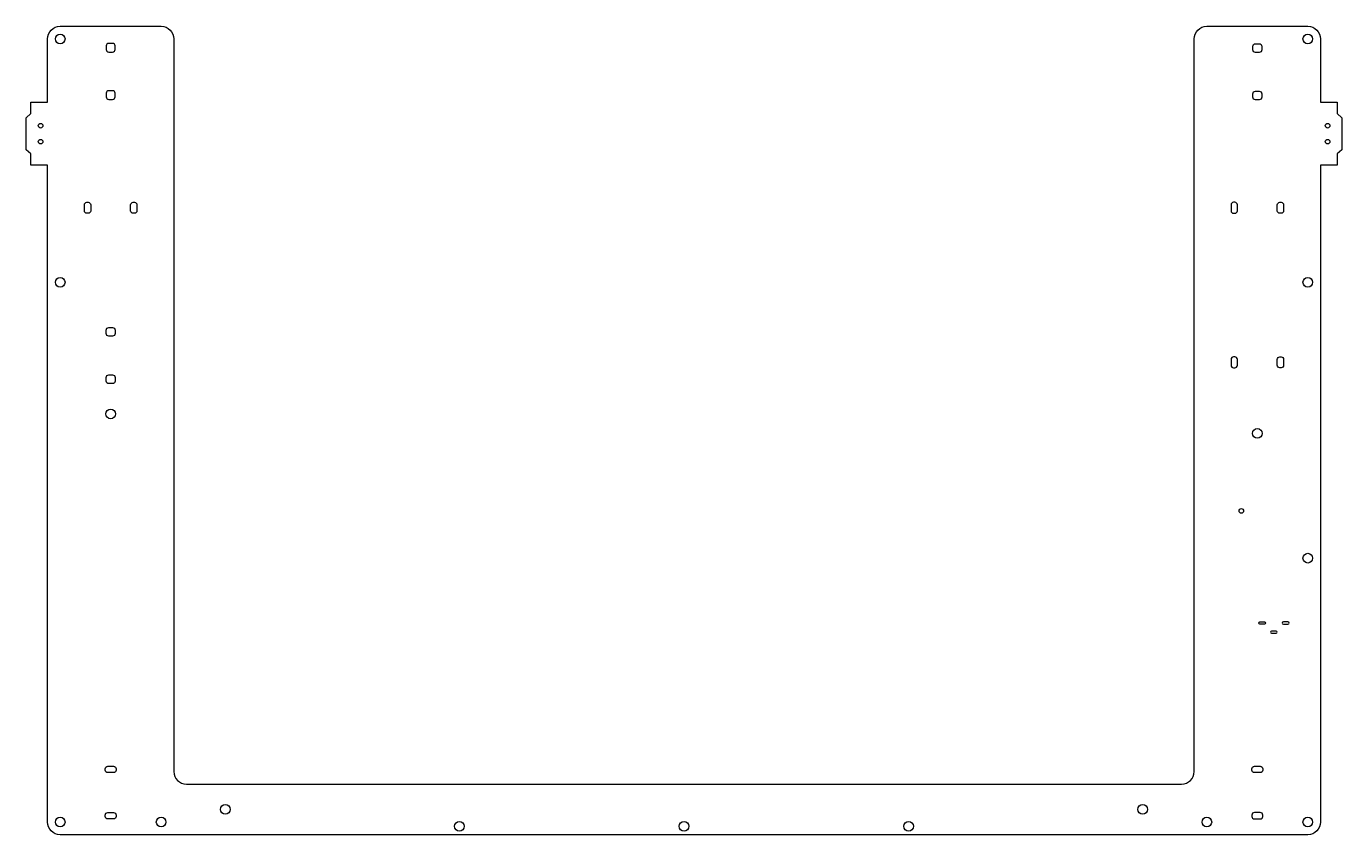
# Model space of a CAD drawing. Header units: millimetres. Extents: x 0 to 313, y 0 to 192.
import ezdxf

# ---------------------------------------------------------------- set-up
doc = ezdxf.new("R2010")
doc.units = ezdxf.units.MM
doc.layers.get('0').update_dxf_attribs({"linetype": 'CONTINUOUS'})

msp = doc.modelspace()

# ---------------------------------------------------------------- linework, layer by layer
for points in [[(307.584, 159), (307.584, 58.5388), (307.584, 47.5388), (307.584, 3, -0.41421356), (304.584, 0), (280.584, 0), (265.317, 0), (47.317, 0), (32.05, 0), (8.05, 0, -0.41421356), (5.05, 3), (5.05, 159), (1.05, 159), (1.05, 161.7), (0, 162.7), (0, 170.3), (1.05, 171.3), (1.05, 174), (5.05, 174), (5.05, 189, -0.41421356), (8.05, 192), (32.05, 192, -0.41421356), (35.05, 189), (35.05, 15, 0.41421356), (38.05, 12), (47.367, 12), (265.317, 12), (274.584, 12, 0.41421356), (277.584, 15), (277.584, 189, -0.41421356), (280.584, 192), (304.584, 192, -0.41421356), (307.584, 189), (307.584, 174), (311.584, 174), (311.584, 171.3), (312.634, 170.3), (312.634, 162.7), (311.584, 161.7), (311.584, 159)], [(18.975, 186.501, 0.41421356), (19.575, 185.901), (20.525, 185.901, 0.41421356), (21.125, 186.501), (21.125, 187.351, 0.41421356), (20.525, 187.951), (19.575, 187.951, 0.41421356), (18.975, 187.351)], [(293.659, 187.25), (293.659, 186.4, -0.41421356), (293.059, 185.8), (292.109, 185.8, -0.41421356), (291.509, 186.4), (291.509, 187.25, -0.41421356), (292.109, 187.85), (293.059, 187.85, -0.41421356)], [(18.975, 175.251, 0.41421356), (19.575, 174.651), (20.525, 174.651, 0.41421356), (21.125, 175.251), (21.125, 176.101, 0.41421356), (20.525, 176.701), (19.575, 176.701, 0.41421356), (18.975, 176.101)], [(293.059, 174.55), (292.109, 174.55, -0.41421356), (291.509, 175.15), (291.509, 176, -0.41421356), (292.109, 176.6), (293.059, 176.6, -0.41421356), (293.659, 176), (293.659, 175.15, -0.41421356)], [(14.7, 147.601), (14.4, 147.601, -0.41421356), (13.8, 148.201), (13.8, 149.601, -0.41421356), (14.4, 150.201), (14.7, 150.201, -0.41421356), (15.3, 149.601), (15.3, 148.201, -0.41421356)], [(25.7, 147.601), (25.4, 147.601, -0.41421356), (24.8, 148.201), (24.8, 149.601, -0.41421356), (25.4, 150.201), (25.7, 150.201, -0.41421356), (26.3, 149.601), (26.3, 148.201, -0.41421356)], [(286.934, 150.201, 0.41421356), (286.334, 149.601), (286.334, 148.201, 0.41421356), (286.934, 147.601), (287.234, 147.601, 0.41421356), (287.834, 148.201), (287.834, 149.601, 0.41421356), (287.234, 150.201)], [(297.334, 148.201), (297.334, 149.601, -0.41421356), (297.934, 150.201), (298.234, 150.201, -0.41421356), (298.834, 149.601), (298.834, 148.201, -0.41421356), (298.234, 147.601), (297.934, 147.601, -0.41421356)], [(20.525, 118.401), (19.575, 118.401, -0.41421356), (18.975, 119.001), (18.975, 119.851, -0.41421356), (19.575, 120.451), (20.525, 120.451, -0.41421356), (21.125, 119.851), (21.125, 119.001, -0.41421356)], [(287.834, 112.901, 0.41421356), (287.234, 113.501), (286.934, 113.501, 0.41421356), (286.334, 112.901), (286.334, 111.501, 0.41421356), (286.934, 110.901), (287.234, 110.901, 0.41421356), (287.834, 111.501)], [(297.934, 113.501), (298.234, 113.501, -0.41421356), (298.834, 112.901), (298.834, 111.501, -0.41421356), (298.234, 110.901), (297.934, 110.901, -0.41421356), (297.334, 111.501), (297.334, 112.901, -0.41421356)], [(19.575, 109.201), (20.525, 109.201, -0.41421356), (21.125, 108.601), (21.125, 107.751, -0.41421356), (20.525, 107.151), (19.575, 107.151, -0.41421356), (18.975, 107.751), (18.975, 108.601, -0.41421356)], [(294.271, 50.02), (293.171, 50.02, -1), (293.171, 50.52), (294.271, 50.52, -1)], [(299.871, 50.52), (298.771, 50.52, 1), (298.771, 50.02), (299.871, 50.02, 1)], [(295.971, 48.37, 1), (295.971, 47.87), (297.071, 47.87, 1), (297.071, 48.37)], [(18.75, 15.35), (18.75, 15.65, -0.41421356), (19.35, 16.25), (20.75, 16.25, -0.41421356), (21.35, 15.65), (21.35, 15.35, -0.41421356), (20.75, 14.75), (19.35, 14.75, -0.41421356)], [(293.284, 14.75), (291.884, 14.75, -0.41421356), (291.284, 15.35), (291.284, 15.65, -0.41421356), (291.884, 16.25), (293.284, 16.25, -0.41421356), (293.884, 15.65), (293.884, 15.35, -0.41421356)], [(19.35, 5.25), (20.75, 5.25, -0.41421356), (21.35, 4.65), (21.35, 4.35, -0.41421356), (20.75, 3.75), (19.35, 3.75, -0.41421356), (18.75, 4.35), (18.75, 4.65, -0.41421356)], [(293.284, 3.75, 0.41421356), (293.884, 4.35), (293.884, 4.65, 0.41421356), (293.284, 5.25), (291.884, 5.25, 0.41421356), (291.284, 4.65), (291.284, 4.35, 0.41421356), (291.884, 3.75)]]:
    msp.add_lwpolyline(points, format="xyb", close=True)
for centre, radius in [((8.05, 189), 1.15), ((8.05, 189), 1.15), ((304.584, 189), 1.15), ((304.584, 189), 1.15), ((3.4, 168.4), 0.55), ((309.284, 168.4), 0.55), ((3.4, 164.6), 0.55), ((309.284, 164.6), 0.55), ((8.05, 131.1927), 1.15), ((8.05, 131.1927), 1.15), ((304.584, 131.1927), 1.15), ((304.584, 131.1927), 1.15), ((20.05, 99.9446), 1.15), ((20.05, 99.9446), 1.15), ((292.584, 95.3008), 1.15), ((292.584, 95.3008), 1.15), ((288.784, 76.901), 0.55), ((304.584, 65.6757), 1.15), ((304.584, 65.6757), 1.15), ((47.317, 6), 1.15), ((47.317, 6), 1.15), ((265.317, 6), 1.15), ((265.317, 6), 1.15), ((8.05, 3), 1.15), ((8.05, 3), 1.15), ((32.05, 3), 1.15), ((32.05, 3), 1.15), ((102.947, 2), 1.15), ((102.947, 2), 1.15), ((156.317, 2), 1.15), ((156.317, 2), 1.15), ((209.687, 2), 1.15), ((209.687, 2), 1.15), ((280.584, 3), 1.15), ((280.584, 3), 1.15), ((304.584, 3), 1.15), ((304.584, 3), 1.15)]:
    msp.add_circle(centre, radius)

doc.saveas('drawing.dxf')
